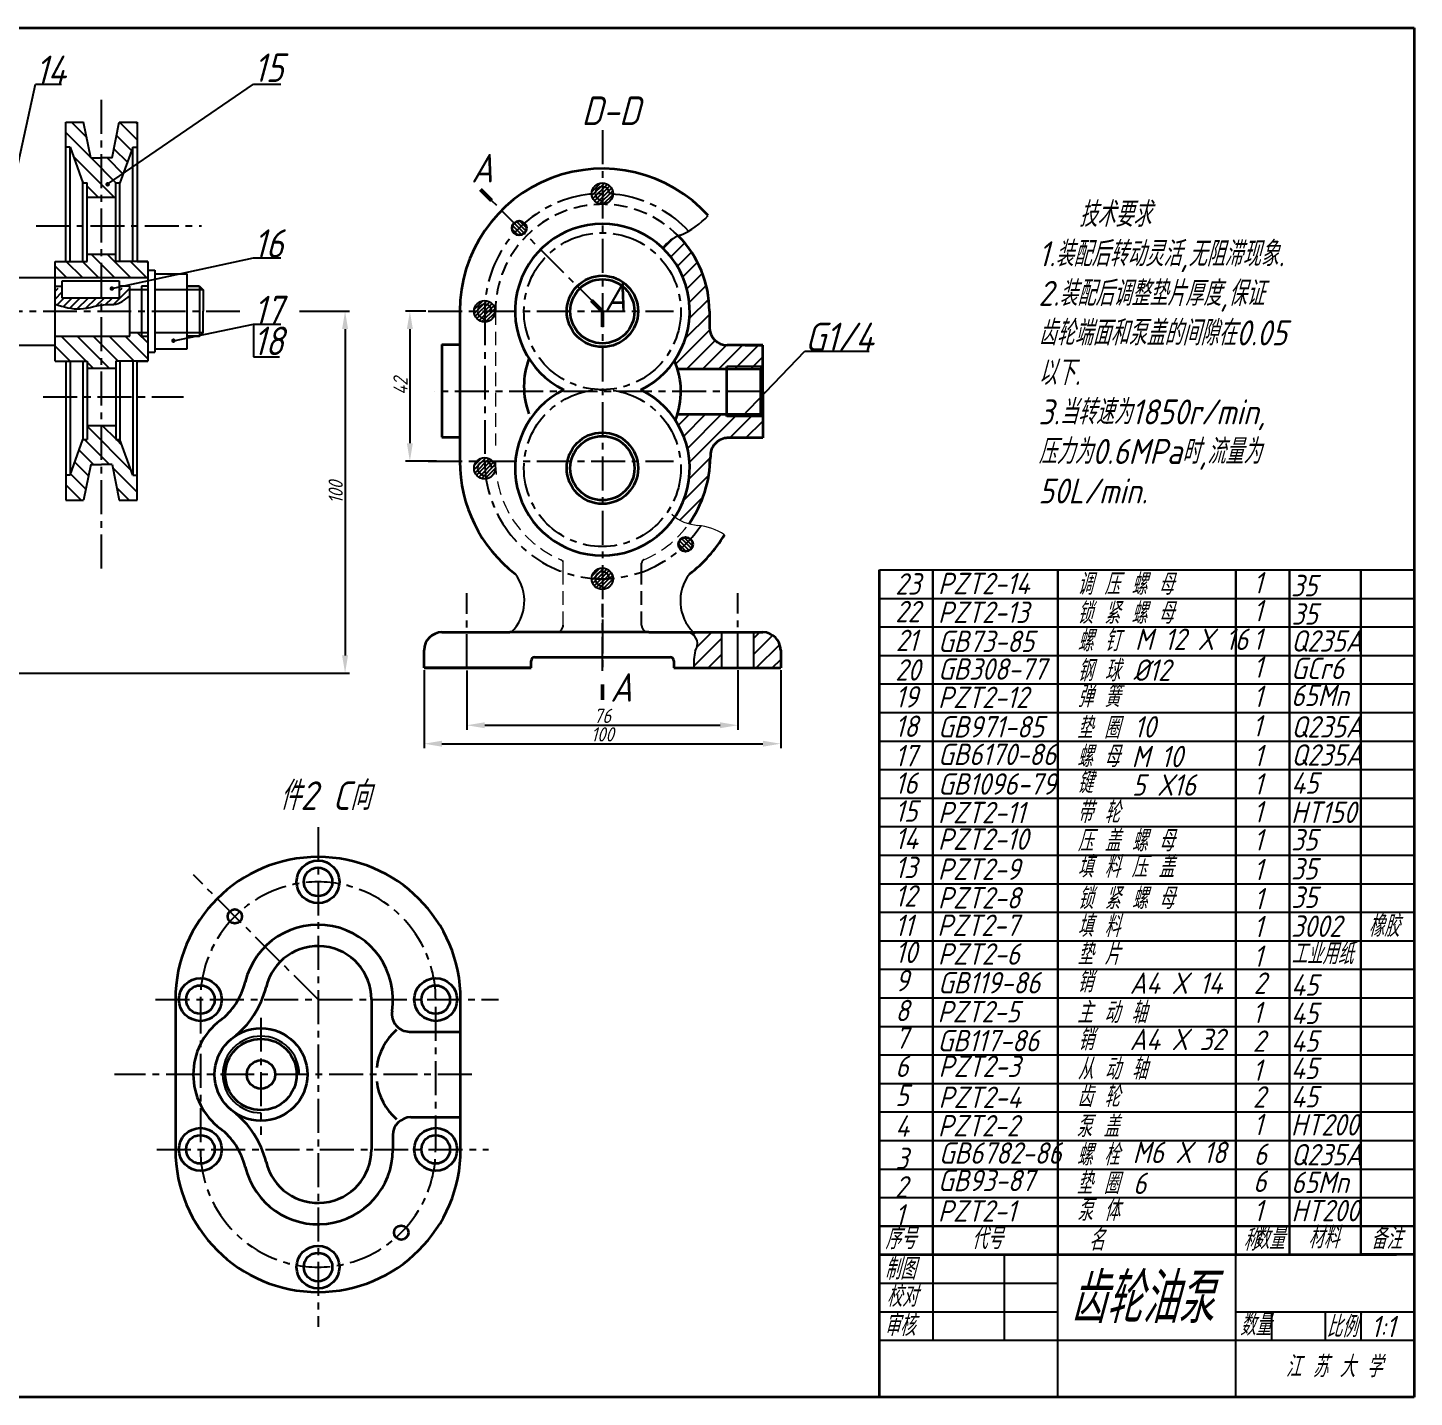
# Model space of a CAD drawing. Header units: millimetres. Extents: x -201 to 1014, y 169 to 592.
# Drawn here: x -1.8 to 387, y 168.8 to 552.8 of the extents above; entities that cross this region are included whole.
import ezdxf

# ---------------------------------------------------------------- set-up
doc = ezdxf.new("R2010")
doc.units = ezdxf.units.MM
doc.header["$LTSCALE"] = 0.3
doc.linetypes.add('CENTER', pattern=[50.8, 31.75, -6.35, 6.35, -6.35])
doc.linetypes.add('DASHED', pattern=[19.05, 12.7, -6.35])
for name, color, linetype in [('center', 7, 'CENTER'), ('xi', 7, 'Continuous'), ('xishi', 7, 'Continuous'), ('xuxian', 7, 'DASHED'), ('zhongxin', 7, 'CENTER')]:
    doc.layers.add(name, color=color, linetype=linetype)
doc.layers.add('cushi', color=7, linetype='Continuous', lineweight=35)
doc.layers.add('cushixian', color=7, linetype='Continuous', lineweight=35)
doc.styles.get("Standard").update_dxf_attribs({"font": 'gbeitc.shx', "height": 4, "bigfont": 'gbcbig.shx'})
doc.dimstyles.new('ISO-25', dxfattribs={"dimtxt": 6, "dimasz": 5, "dimexe": 1.25, "dimexo": 0.625, "dimtad": 1, "dimtxsty": 'Standard', "dimcen": 2.5, "dimadec": 0, "dimazin": 0, "dimtfac": 1, "dimtmove": 0, "dimatfit": 3, "dimfxl": 0, "dimarcsym": 0})
pattern_1 = [(135, (472.9691, 375.1153), (-0.561266, -0.561266), [])]
pattern_2 = [(225, (575.8337, -75.07495), (0.561266, -0.561266), [])]

# ---------------------------------------------------------------- blocks, each defined once
blk = doc.blocks.new('*D10')
at = {"layer": 'Defpoints', "color": 0, "transparency": 16777216}
for p in [(110.49, 473.25), (105.36, 431.25), (113.48, 431.25)]:
    blk.add_point(p, dxfattribs=at)
at = {"layer": 'xi', "color": 0, "lineweight": -2, "transparency": 16777216}
for p, q in [((109.87, 473.25), (104.11, 473.25)), ((105.36, 468.25), (105.36, 436.25)), ((112.85, 431.25), (104.11, 431.25))]:
    blk.add_line(p, q, dxfattribs=at)
at = {"layer": 'xi', "color": 0, "transparency": 16777216}
for points in [[(104.52, 468.25), (106.19, 468.25), (105.36, 473.25)], [(104.52, 436.25), (106.19, 436.25), (105.36, 431.25)]]:
    blk.add_solid(points, dxfattribs=at)
at = {"layer": 'xi', "color": 0, "transparency": 16777216, "insert": (102.73, 452.25), "char_height": 4, "attachment_point": 5, "rotation": 90}
blk.add_mtext('42', dxfattribs=at)
blk = doc.blocks.new('_None')
blk = doc.blocks.new('*D11')
at = {"layer": 'Defpoints', "color": 0, "transparency": 16777216}
for p in [(121.36, 373.2), (197.36, 373.25), (197.36, 357.19)]:
    blk.add_point(p, dxfattribs=at)
at = {"layer": 'xi', "color": 0, "lineweight": -2, "transparency": 16777216}
for p, q in [((121.36, 372.58), (121.36, 355.94)), ((197.36, 372.62), (197.36, 355.94)), ((126.36, 357.19), (192.36, 357.19))]:
    blk.add_line(p, q, dxfattribs=at)
at = {"layer": 'xi', "color": 0, "transparency": 16777216}
for points in [[(126.36, 358.02), (126.36, 356.35), (121.36, 357.19)], [(192.36, 358.02), (192.36, 356.35), (197.36, 357.19)]]:
    blk.add_solid(points, dxfattribs=at)
at = {"layer": 'xi', "color": 0, "transparency": 16777216, "insert": (159.36, 359.81), "char_height": 4, "attachment_point": 5}
blk.add_mtext('76', dxfattribs=at)
blk = doc.blocks.new('*D12')
at = {"layer": 'Defpoints', "color": 0, "transparency": 16777216}
for p in [(109.36, 373.25), (209.36, 373.25), (209.36, 352.01)]:
    blk.add_point(p, dxfattribs=at)
at = {"layer": 'xi', "color": 0, "lineweight": -2, "transparency": 16777216}
for p, q in [((109.36, 372.62), (109.36, 350.76)), ((209.36, 372.62), (209.36, 350.76)), ((114.36, 352.01), (204.36, 352.01))]:
    blk.add_line(p, q, dxfattribs=at)
at = {"layer": 'xi', "color": 0, "transparency": 16777216}
for points in [[(114.36, 352.84), (114.36, 351.17), (109.36, 352.01)], [(204.36, 352.84), (204.36, 351.17), (209.36, 352.01)]]:
    blk.add_solid(points, dxfattribs=at)
at = {"layer": 'xi', "color": 0, "transparency": 16777216, "insert": (159.36, 354.63), "char_height": 4, "attachment_point": 5}
blk.add_mtext('100', dxfattribs=at)
blk = doc.blocks.new('*D9')
at = {"layer": 'Defpoints', "color": 0, "transparency": 16777216}
for p in [(73.81, 473.26), (-22.15, 371.76), (87.19, 371.76)]:
    blk.add_point(p, dxfattribs=at)
at = {"layer": 'xi', "color": 0, "lineweight": -2, "transparency": 16777216}
for p, q in [((74.44, 473.26), (88.44, 473.26)), ((87.19, 468.26), (87.19, 376.76)), ((-21.52, 371.76), (88.44, 371.76))]:
    blk.add_line(p, q, dxfattribs=at)
at = {"layer": 'xi', "color": 0, "transparency": 16777216}
for points in [[(86.35, 468.26), (88.02, 468.26), (87.19, 473.26)], [(86.35, 376.76), (88.02, 376.76), (87.19, 371.76)]]:
    blk.add_solid(points, dxfattribs=at)
at = {"layer": 'xi', "color": 0, "transparency": 16777216, "insert": (84.56, 422.51), "char_height": 4, "attachment_point": 5, "rotation": 90}
blk.add_mtext('100', dxfattribs=at)

msp = doc.modelspace()

# ---------------------------------------------------------------- hatches: boundary and pattern name
at = {"layer": 'xi'}
h = msp.add_hatch(dxfattribs=at)
h.set_pattern_fill('ANSI31', color=256, angle=270, style=0)
h.set_pattern_definition([(315, (575.8337, -75.075), (2.245064, 2.245064), [])])
h.paths.add_polyline_path([(18.853, 489.262), (14.853, 489.262), (14.853, 487.262), (5.853, 487.262), (5.853, 482.762), (18.853, 482.762)])
h.paths.add_polyline_path([(31.853, 487.262), (28.853, 487.262), (22.853, 487.262), (22.853, 489.262), (18.853, 489.262), (18.853, 482.762), (31.853, 482.762)])
h.paths.add_polyline_path([(18.853, 466.262), (5.853, 466.262), (5.853, 459.262), (8.853, 459.262), (14.853, 459.262), (14.853, 457.262), (18.853, 457.262)])
h.paths.add_polyline_path([(31.853, 466.262), (30.056, 466.262), (30.056, 467.262), (26.853, 467.262), (26.853, 466.262), (18.853, 466.262), (18.853, 457.262), (22.853, 457.262), (22.853, 459.262), (31.853, 459.262)])
h.paths.add_polyline_path([(22.853, 441.262), (18.853, 441.262), (18.853, 430.262), (21.844, 430.262), (23.853, 420.262), (28.853, 420.262), (28.853, 427.262), (27.653, 427.262), (24.053, 437.262), (22.853, 437.262)])
h.paths.add_polyline_path([(18.853, 441.262), (14.853, 441.262), (14.853, 437.262), (13.653, 437.262), (10.053, 427.262), (8.853, 427.262), (8.853, 420.262), (13.853, 420.262), (15.862, 430.262), (18.853, 430.262)])
h.paths.add_polyline_path([(18.853, 516.262), (15.862, 516.262), (13.853, 526.262), (8.853, 526.262), (8.853, 519.262), (10.053, 519.262), (13.653, 509.262), (14.853, 509.262), (14.853, 505.262), (18.853, 505.262)])
h.paths.add_polyline_path([(27.653, 519.262), (28.853, 519.262), (28.853, 526.262), (23.853, 526.262), (21.844, 516.262), (18.853, 516.262), (18.853, 505.262), (22.853, 505.262), (22.853, 509.262), (24.053, 509.262)])
h = msp.add_hatch(dxfattribs=at)
h.set_pattern_fill('ANSI31', color=256, scale=0.25, angle=180, style=0)
h.set_pattern_definition(pattern_2)
h.paths.add_polyline_path([(162.353, 506.112, 0.022841), (159.343, 506.249), (159.343, 503.249, 0.4022591)])
h.paths.add_polyline_path([(159.343, 506.249, 0.0150531), (157.357, 506.188, 0.403408), (159.343, 504.249)])
h.paths.add_polyline_path([(157.357, 506.188, 0.0075814), (156.359, 506.112, 0.399657), (159.343, 503.249), (159.343, 504.249, -0.403408)])
h.paths.add_polyline_path([(159.343, 508.249), (159.343, 509.249, 0.412901), (156.356, 506.249, 0.011368), (156.359, 506.112, -0.0075814), (157.357, 506.188, -0.4211377)])
h.paths.add_polyline_path([(159.343, 508.249, 0.4211377), (157.357, 506.188, -0.0150531), (159.343, 506.249)], flags=17)
h.paths.add_polyline_path([(159.343, 506.249, -0.022841), (162.353, 506.112, 0.011368), (162.356, 506.249, 0.4155274), (159.343, 509.249)])
h = msp.add_hatch(dxfattribs=at)
h.set_pattern_fill('ANSI31', color=256, scale=0.25, angle=90, style=0)
h.set_pattern_definition(pattern_1)
h.paths.add_polyline_path([(138.022, 496.583, 0.1910474), (137.478, 497.954, 0.030317), (134.651, 495.127, 0.6572739)])
h.paths.add_polyline_path([(137.478, 497.954, 0.6791943), (134.022, 496.583, 0.2068011), (134.651, 495.127, -0.030317)])
h = msp.add_hatch(dxfattribs=at)
h.set_pattern_fill('ANSI31', color=256, style=0)
h.set_pattern_definition([(45, (575.8337, -75.075), (-2.245064, 2.245064), [])])
h.paths.add_polyline_path([(189.648, 432.318, -0.4395788), (194.63, 437.746), (204.356, 437.746), (204.356, 443.746), (194.228, 443.746), (194.228, 444.396), (180.42, 444.396, -0.0202919), (179.836, 442.71, -0.3017599), (179.697, 415.606, 0.0898946), (183.64, 413.67, 0.0117427), (184.438, 414.831, 0.1390658)])
h.paths.add_polyline_path([(203.706, 444.396), (194.228, 444.396), (194.228, 443.746), (204.356, 443.746)])
h.paths.add_polyline_path([(204.356, 457.746), (194.228, 457.746), (194.228, 457.096), (203.706, 457.096)], flags=17)
h.paths.add_polyline_path([(204.356, 463.746), (194.356, 463.746, -0.4142136), (189.356, 468.746), (189.356, 473.249, 0.1971905), (180.71, 494.321, 0.0006884), (180.652, 494.38, 0.1594005), (176.346, 490.901, -0.3663157), (179.577, 459.414, -0.0280523), (180.42, 457.096), (194.228, 457.096), (194.228, 457.746), (204.356, 457.746)])
h.paths.add_polyline_path([(192.856, 383.249), (183.714, 383.249), (183.914, 383.066, -0.4958482), (185.387, 378.062, 0.0820843), (185.087, 373.249), (192.856, 373.249)])
h.paths.add_polyline_path([(209.356, 373.249), (209.356, 378.249, 0.4142136), (204.356, 383.249), (201.856, 383.249), (201.856, 373.249)])
h = msp.add_hatch(dxfattribs=at)
h.set_pattern_fill('ANSI31', color=256, scale=0.5, style=0)
h.set_pattern_definition([(45, (-351.128, 115.2144), (-1.122532, 1.122532), [])])
edge = h.paths.add_edge_path()
edge.add_line((18.853, 475.032), (18.853, 476.94))
edge.add_line((18.853, 476.94), (7.853, 476.94))
edge.add_line((7.853, 476.94), (7.853, 479.762))
edge.add_line((7.853, 479.762), (5.853, 479.762))
edge.add_line((5.853, 479.762), (5.853, 475.262))
edge.add_spline(control_points=[(5.853, 475.262), (8.218, 474.521), (12.561, 473.162), (16.852, 474.736), (18.853, 475.032)], knot_values=[0.0078945, 0.0078945, 0.0078945, 0.0078945, 7.2157811, 13.2433288, 13.2433288, 13.2433288, 13.2433288], degree=3, periodic=0)
edge = h.paths.add_edge_path()
edge.add_line((26.853, 477.6), (26.853, 479.762))
edge.add_line((26.853, 479.762), (23.853, 479.762))
edge.add_line((23.853, 479.762), (23.853, 476.94))
edge.add_line((23.853, 476.94), (18.853, 476.94))
edge.add_line((18.853, 476.94), (18.853, 475.032))
edge.add_spline(control_points=[(18.853, 475.032), (19.378, 475.11), (20.532, 475.217), (23.434, 474.921), (25.377, 476.444), (26.796, 477.555)], knot_values=[13.2433288, 13.2433288, 13.2433288, 13.2433288, 14.8236843, 16.6998273, 21.7815596, 21.7815596, 21.7815596, 21.7815596], degree=3, periodic=0)
h = msp.add_hatch(dxfattribs=at)
h.set_pattern_fill('ANSI31', color=256, scale=0.25, angle=180, style=0)
h.set_pattern_definition(pattern_2)
h.paths.add_polyline_path([(126.417, 475.248, -0.0075814), (126.493, 476.246, 0.4275951), (123.356, 473.249), (124.356, 473.249, -0.4231186)])
h.paths.add_polyline_path([(126.417, 475.248, 0.015155), (126.356, 473.249), (128.356, 473.249, 0.4053643)])
h.paths.add_polyline_path([(126.417, 475.248, 0.4231186), (124.356, 473.249), (126.356, 473.249, -0.015155)], flags=17)
h.paths.add_polyline_path([(126.493, 476.246, 0.0075814), (126.417, 475.248, -0.4053643), (128.356, 473.249), (129.356, 473.249, 0.4009575)])
h.paths.add_polyline_path([(129.356, 473.249), (126.356, 473.249), (126.356, 470.249, 0.4142136)])
h.paths.add_polyline_path([(126.356, 473.249), (124.356, 473.249, 0.4142136), (126.356, 471.249)], flags=17)
h.paths.add_polyline_path([(124.356, 473.249), (123.356, 473.249, 0.4142136), (126.356, 470.249), (126.356, 471.249, -0.4142136)])
h = msp.add_hatch(dxfattribs=at)
h.set_pattern_fill('ANSI31', color=256, scale=0.25, angle=180, style=0)
h.set_pattern_definition(pattern_2)
h.paths.add_polyline_path([(126.356, 432.249), (126.356, 431.249), (128.592, 431.249, 0.2134218)])
h.paths.add_polyline_path([(126.356, 432.249, 0.2134218), (124.12, 431.249), (126.356, 431.249)])
h.paths.add_polyline_path([(126.356, 431.249), (124.12, 431.249, 0.1844831), (123.356, 429.249, 0.4516532), (126.734, 426.273, -0.0378607)])
h.paths.add_polyline_path([(129.356, 429.249, 0.1844831), (128.592, 431.249), (126.356, 431.249, 0.0378607), (126.734, 426.273, 0.3777395)])
h.paths.add_polyline_path([(159.343, 400.249), (159.343, 401.249, 0.399657), (156.359, 398.385, 0.0075814), (157.357, 398.309, -0.403408)])
h.paths.add_polyline_path([(159.343, 400.249, 0.403408), (157.357, 398.309, 0.0150531), (159.343, 398.249)])
h.paths.add_polyline_path([(159.343, 400.249), (159.343, 398.249, 0.0152569), (161.355, 398.309, 0.4073232)])
h.paths.add_polyline_path([(159.343, 401.249), (159.343, 400.249, -0.4073232), (161.355, 398.309, 0.0075814), (162.353, 398.385, 0.4022591)])
h.paths.add_polyline_path([(162.356, 398.249, 0.011368), (162.353, 398.385, -0.022841), (159.343, 398.249), (159.343, 395.249, 0.4155274)])
h.paths.add_polyline_path([(159.343, 398.249, -0.0150531), (157.357, 398.309, 0.4211377), (159.343, 396.249)])
h.paths.add_polyline_path([(157.357, 398.309, -0.0075814), (156.359, 398.385, 0.011368), (156.356, 398.249, 0.412901), (159.343, 395.249), (159.343, 396.249, -0.4211377)])
h = msp.add_hatch(dxfattribs=at)
h.set_pattern_fill('ANSI31', color=256, scale=0.25, angle=90, style=0)
h.set_pattern_definition(pattern_1)
h.paths.add_polyline_path([(184.691, 407.914, 0.2068011), (184.062, 409.371, -0.030317), (181.234, 406.543, 0.6791943)])
h.paths.add_polyline_path([(184.062, 409.371, 0.6572739), (180.691, 407.914, 0.1910474), (181.234, 406.543, 0.030317)])

# ---------------------------------------------------------------- linework, layer by layer
for p, q in [((8.853, 487.262), (8.853, 526.262)), ((8.853, 526.262), (13.853, 526.262)), ((15.862, 516.262), (13.853, 526.262)), ((21.844, 516.262), (23.853, 526.262)), ((23.853, 526.262), (28.853, 526.262)), ((28.853, 526.262), (28.853, 487.262)), ((10.053, 519.262), (8.853, 519.262)), ((10.053, 519.262), (13.653, 509.262)), ((10.053, 509.262), (10.053, 519.262)), ((27.653, 519.262), (24.053, 509.262)), ((27.653, 519.262), (28.853, 519.262)), ((27.653, 509.262), (27.653, 519.262)), ((15.862, 516.262), (18.853, 516.262)), ((21.844, 516.262), (18.853, 516.262)), ((10.053, 487.262), (10.053, 509.262)), ((13.653, 509.262), (14.853, 509.262)), ((13.653, 487.262), (13.653, 509.262)), ((14.853, 487.262), (14.853, 509.262)), ((22.853, 487.262), (22.853, 509.262)), ((22.853, 509.262), (24.053, 509.262)), ((24.053, 487.262), (24.053, 509.262)), ((27.653, 487.262), (27.653, 509.262)), ((14.853, 505.262), (22.853, 505.262)), ((5.853, 487.262), (14.853, 487.262)), ((5.853, 459.262), (5.853, 487.262)), ((5.853, 487.262), (8.853, 487.262)), ((14.853, 489.262), (22.853, 489.262)), ((31.853, 487.262), (22.853, 487.262)), ((28.853, 487.262), (31.853, 487.262)), ((31.853, 487.262), (31.853, 459.262)), ((-71.501, 482.762), (31.853, 482.762)), ((-4.147, 482.762), (5.853, 482.762)), ((31.853, 484.762), (33.853, 484.762)), ((33.853, 484.762), (33.853, 461.762)), ((33.853, 483.762), (42.853, 483.762)), ((42.853, 462.762), (42.853, 483.762)), ((5.853, 480.262), (7.853, 480.262)), ((7.853, 481.811), (23.853, 481.811)), ((7.853, 476.94), (7.853, 481.811)), ((23.853, 481.811), (23.853, 479.762)), ((26.853, 480.262), (23.853, 480.262)), ((23.853, 479.762), (23.853, 476.94)), ((26.853, 466.262), (26.853, 480.262)), ((30.056, 479.262), (26.853, 479.262)), ((30.056, 480.262), (30.056, 466.262)), ((31.853, 480.262), (30.056, 480.262)), ((42.853, 479.262), (33.853, 479.262)), ((42.853, 480.262), (46.353, 480.262)), ((46.353, 480.262), (46.353, 466.262)), ((46.353, 480.262), (47.353, 479.262)), ((47.353, 479.262), (47.353, 473.262)), ((23.853, 476.94), (7.853, 476.94)), ((47.353, 467.262), (47.353, 473.262)), ((30.056, 467.262), (26.853, 467.262)), ((42.853, 467.262), (33.853, 467.262)), ((46.353, 466.262), (47.353, 467.262)), ((-71.501, 463.762), (5.853, 463.762)), ((-4.147, 463.762), (5.853, 463.762)), ((5.853, 466.262), (26.853, 466.262)), ((30.056, 466.262), (31.853, 466.262)), ((33.853, 462.762), (42.853, 462.762)), ((42.853, 466.262), (46.353, 466.262)), ((5.853, 459.262), (14.853, 459.262)), ((5.853, 459.262), (8.853, 459.262)), ((8.853, 459.262), (8.853, 437.262)), ((8.853, 459.262), (8.853, 420.262)), ((10.053, 459.262), (10.053, 437.262)), ((13.653, 459.262), (13.653, 437.262)), ((14.853, 459.262), (14.853, 437.262)), ((31.853, 459.262), (22.853, 459.262)), ((22.853, 459.262), (22.853, 437.262)), ((24.053, 459.262), (24.053, 437.262)), ((27.653, 459.262), (27.653, 437.262)), ((28.853, 459.262), (31.853, 459.262)), ((28.853, 420.262), (28.853, 459.262)), ((31.853, 461.762), (33.853, 461.762)), ((14.853, 457.262), (22.853, 457.262)), ((14.853, 441.262), (22.853, 441.262)), ((10.053, 427.262), (13.653, 437.262)), ((10.053, 437.262), (10.053, 427.262)), ((13.653, 437.262), (14.853, 437.262)), ((22.853, 437.262), (24.053, 437.262)), ((27.653, 427.262), (24.053, 437.262)), ((27.653, 437.262), (27.653, 427.262)), ((15.862, 430.262), (13.853, 420.262)), ((15.862, 430.262), (18.853, 430.262)), ((21.844, 430.262), (18.853, 430.262)), ((21.844, 430.262), (23.853, 420.262)), ((10.053, 427.262), (8.853, 427.262)), ((27.653, 427.262), (28.853, 427.262)), ((8.853, 420.262), (13.853, 420.262)), ((23.853, 420.262), (28.853, 420.262)), ((192.856, 373.249), (192.856, 383.249)), ((201.856, 373.249), (201.856, 383.249)), ((197.356, 373.249), (192.856, 373.249))]:
    msp.add_line(p, q)
for centre in [(159.356, 506.249), (126.356, 473.249), (126.356, 429.249), (159.356, 398.249)]:
    msp.add_circle(centre, 3)
at = {"lineweight": 0}
for centre, radius, start, end in [((187.008, 425.514), 12.313, 228.1736, 266.04317), ((184.402, 396.562), 16.76, 56.71972, 83.98364)]:
    msp.add_arc(centre, radius, start, end, dxfattribs=at)
for centre, radius, start, end in [((125.184, 392.042), 12.3, 314.3679, 37.9957), ((193.571, 392.005), 12.355, 141.97906, 225.1291)]:
    msp.add_arc(centre, radius, start, end)
at = {"layer": 'center'}
for p, q in [((18.853, 401.102), (18.853, 533.625)), ((0.516, 497.262), (46.955, 497.262)), ((-58.492, 473.262), (59.16, 473.262)), ((75.18, 473.262), (75.888, 473.262)), ((2.515, 449.262), (41.913, 449.262)), ((203.706, 450.746), (112.238, 450.746)), ((8.853, 420.262), (13.853, 420.262)), ((159.343, 372.429), (159.356, 391.249))]:
    msp.add_line(p, q, dxfattribs=at)
for centre in [(159.343, 473.262), (159.343, 429.262)]:
    msp.add_circle(centre, 22, dxfattribs=at)
at = {"layer": 'cushi'}
for p, q in [((-200.757, 552.761), (387.048, 552.761)), ((387.048, 552.761), (387.048, 168.761)), ((237.048, 378.932), (237.048, 400.761)), ((237.048, 370.932), (237.048, 378.932)), ((237.048, 362.932), (237.048, 370.932)), ((237.048, 354.932), (237.048, 362.932)), ((237.048, 352.761), (237.048, 360.761)), ((237.048, 344.761), (237.048, 352.761)), ((237.048, 336.761), (237.048, 344.761)), ((237.048, 328.761), (237.048, 336.761)), ((237.048, 320.761), (237.048, 328.761)), ((237.048, 312.761), (237.048, 320.761)), ((237.048, 304.761), (237.048, 312.761)), ((237.048, 296.761), (237.048, 304.761)), ((237.048, 288.761), (237.048, 296.761)), ((237.048, 280.761), (237.048, 288.761)), ((237.048, 272.761), (237.048, 280.761)), ((237.048, 264.761), (237.048, 272.761)), ((237.048, 256.761), (237.048, 264.761)), ((237.048, 248.761), (237.048, 256.761)), ((237.048, 240.761), (237.048, 248.761)), ((237.048, 232.761), (237.048, 240.761)), ((237.048, 224.761), (237.048, 232.761)), ((237.048, 216.761), (237.048, 224.761)), ((237.048, 208.761), (237.048, 216.761)), ((237.048, 208.761), (337.048, 208.761)), ((237.048, 168.761), (237.048, 208.761)), ((337.048, 208.761), (357.048, 208.761)), ((357.048, 208.761), (382.048, 208.761)), ((387.048, 208.761), (372.048, 208.761)), ((307.243, 168.761), (-200.757, 168.761)), ((287.048, 168.761), (237.048, 168.761)), ((337.048, 168.761), (287.048, 168.761)), ((387.048, 168.761), (337.048, 168.761))]:
    msp.add_line(p, q, dxfattribs=at)
at = {"layer": 'cushi', "lineweight": 30}
for p, q in [((252.048, 208.761), (252.048, 400.761)), ((287.048, 208.761), (287.048, 400.761)), ((337.048, 208.761), (337.048, 400.761)), ((352.048, 208.761), (352.048, 400.761)), ((372.048, 208.761), (372.048, 400.761)), ((237.048, 216.761), (387.048, 216.761))]:
    msp.add_line(p, q, dxfattribs=at)
at = {"layer": 'cushixian'}
for p, q in [((119.356, 473.249), (119.356, 431.249)), ((189.356, 473.249), (189.356, 468.746)), ((114.356, 463.917), (119.356, 463.917)), ((114.356, 463.917), (114.356, 437.917)), ((204.356, 463.746), (194.356, 463.746)), ((199.356, 463.746), (204.356, 463.746)), ((199.356, 463.746), (199.356, 463.746)), ((204.356, 450.746), (204.356, 463.746)), ((180.42, 457.096), (203.706, 457.096)), ((194.228, 443.746), (194.228, 457.746)), ((203.706, 457.096), (204.356, 457.746)), ((203.706, 457.096), (203.706, 444.396)), ((204.356, 450.746), (204.356, 437.746)), ((180.42, 444.396), (203.706, 444.396)), ((203.706, 444.396), (204.356, 443.746)), ((114.356, 437.917), (119.356, 437.917)), ((204.356, 437.746), (194.228, 437.746)), ((114.356, 383.249), (133.356, 383.249)), ((172.356, 383.249), (133.356, 383.249)), ((172.356, 383.249), (204.356, 383.249)), ((109.356, 373.249), (109.356, 378.249)), ((209.356, 378.249), (209.356, 373.249)), ((139.356, 373.249), (139.356, 375.249)), ((140.356, 376.249), (178.356, 376.249)), ((179.356, 375.249), (179.356, 373.249)), ((109.356, 373.249), (139.356, 373.249)), ((139.356, 373.249), (109.356, 373.249)), ((179.356, 373.249), (197.356, 373.249)), ((179.356, 373.249), (209.356, 373.249)), ((39.601, 280.261), (39.601, 238.261)), ((94.601, 280.261), (94.601, 238.261)), ((119.601, 238.261), (119.601, 280.261)), ((105.291, 271.261), (119.601, 271.261)), ((105.601, 247.261), (119.601, 247.261)), ((100.601, 242.261), (100.601, 238.261))]:
    msp.add_line(p, q, dxfattribs=at)
at = {"layer": 'cushixian', "linetype": 'DASHED', "lineweight": 0}
for p, q in [((129.356, 473.249), (129.356, 435.614)), ((148.356, 400.136), (148.356, 403.338)), ((148.356, 385.249), (148.356, 402.665))]:
    msp.add_line(p, q, dxfattribs=at)
at = {"layer": 'cushixian'}
for centre, radius in [((136.022, 496.583), 2), ((159.356, 473.249), 10), ((159.356, 473.249), 9), ((159.356, 429.262), 10), ((159.356, 429.262), 9), ((182.691, 407.914), 2), ((79.601, 313.261), 6), ((79.601, 313.261), 4), ((56.266, 303.595), 2), ((46.601, 280.261), 6), ((46.601, 280.261), 4), ((112.601, 280.261), 6), ((112.601, 280.261), 4), ((63.601, 259.261), 13), ((63.601, 259.261), 10), ((63.601, 259.261), 4), ((46.601, 238.261), 6), ((46.601, 238.261), 4), ((112.601, 238.261), 6), ((112.601, 238.261), 4), ((102.935, 214.926), 2), ((79.601, 205.261), 6), ((79.601, 205.261), 4)]:
    msp.add_circle(centre, radius, dxfattribs=at)
for centre, radius, start, end in [((159.356, 473.249), 40, 42.11877, 180), ((159.356, 473.249), 24.5, 296.14468, 243.85532), ((159.356, 473.249), 30, 0, 44.62028), ((194.356, 468.746), 5, 180, 270), ((159.356, 452.249), 22, 159.4233, 200.5767), ((159.356, 450.746), 22, 338.57374, 23.20375), ((159.356, 429.262), 24.5, 116.14468, 63.85532), ((194.63, 432.746), 5, 90, 184.9171), ((156.215, 432.76), 33.437, 325.17267, 359.24312), ((159.356, 431.249), 40, 180, 232.26796), ((159.356, 431.249), 40, 307.7364, 328.87664), ((114.356, 378.249), 5, 90, 180), ((204.356, 378.249), 5, 0, 90), ((140.356, 375.249), 1, 90, 180), ((178.356, 375.249), 1, 0, 90), ((79.601, 280.261), 40, 0, 180), ((79.601, 280.261), 21, 351.15012, 166.51645), ((79.601, 280.261), 15, 0, 166.51645), ((40.703, 289.587), 19, 307.05384, 346.51645), ((40.703, 289.587), 25, 307.05384, 346.51645), ((105.291, 276.261), 5, 171.15012, 270), ((63.601, 259.261), 19, 127.05384, 232.94616), ((112.601, 259.261), 16.674, 131.43653, 173.11077), ((112.601, 259.261), 16.674, 186.88923, 228.56347), ((40.703, 228.934), 25, 13.48355, 52.94616), ((105.601, 242.261), 5, 90, 180), ((40.703, 228.934), 19, 13.48355, 52.94616), ((79.601, 238.261), 40, 180, 0), ((79.601, 238.261), 21, 193.48355, 0), ((79.601, 238.261), 15, 193.48355, 0)]:
    msp.add_arc(centre, radius, start, end, dxfattribs=at)
at = {"layer": 'cushixian', "linetype": 'DASHED', "lineweight": 0}
for centre, radius, start, end in [((159.356, 431.249), 30, 180, 247.22603), ((159.329, 431.249), 30, 292.77397, 360), ((147.356, 402.665), 1, 0, 67.22603)]:
    msp.add_arc(centre, radius, start, end, dxfattribs=at)
at = {"layer": 'xi', "lineweight": 50}
for p, q in [((128.255, 504.336), (125.204, 507.388)), ((159.329, 473.262), (156.278, 476.314)), ((159.343, 473.249), (159.343, 468.933)), ((159.343, 368.655), (159.343, 364.339))]:
    msp.add_line(p, q, dxfattribs=at)
at = {"layer": 'xi'}
for p, q in [((31.853, 479.262), (30.056, 479.262)), ((46.353, 480.262), (42.853, 480.262)), ((47.353, 479.262), (42.853, 479.262)), ((31.853, 467.262), (30.056, 467.262)), ((47.353, 467.262), (42.853, 467.262)), ((61.512, 469.612), (61.512, 460.529)), ((46.353, 466.262), (42.853, 466.262)), ((61.512, 460.529), (68.79, 460.529)), ((204.356, 457.746), (194.228, 457.746)), ((204.356, 443.746), (194.228, 443.746)), ((237.048, 400.761), (387.048, 400.761)), ((183.914, 383.066), (183.714, 383.249))]:
    msp.add_line(p, q, dxfattribs=at)
for centre, radius, start, end in [((159.356, 506.249), 2, 0, 270), ((171.17, 517.118), 24.684, 294.05203, 316.3354), ((183.816, 486.059), 8.902, 106.88445, 147.05056), ((126.356, 473.249), 2, 0, 270), ((126.356, 429.249), 2, 0, 270), ((159.356, 398.249), 2, 0, 270), ((182.747, 380.004), 3.277, 323.65432, 69.15205), ((199.797, 374.75), 14.786, 167.05819, 185.82844), ((63.601, 259.261), 10.75, 0, 270)]:
    msp.add_arc(centre, radius, start, end, dxfattribs=at)
msp.add_spline([(5.845, 475.265), (12.933, 473.911), (20.437, 475.16), (22.314, 475.16), (26.796, 477.555)], degree=3, dxfattribs=at)
at = {"layer": 'xishi'}
for p, q in [((237.048, 392.761), (387.048, 392.761)), ((387.048, 392.761), (387.048, 392.761)), ((237.048, 384.761), (387.048, 384.761)), ((237.048, 376.761), (387.048, 376.761)), ((237.048, 368.761), (387.048, 368.761)), ((237.048, 360.761), (387.048, 360.761)), ((237.048, 352.761), (387.048, 352.761)), ((237.048, 344.761), (387.048, 344.761)), ((237.048, 344.761), (237.048, 344.761)), ((237.048, 336.761), (387.048, 336.761)), ((237.048, 328.761), (387.048, 328.761)), ((237.048, 320.761), (387.048, 320.761)), ((237.048, 312.761), (387.048, 312.761)), ((237.048, 304.761), (387.048, 304.761)), ((237.048, 296.761), (387.048, 296.761)), ((237.048, 288.761), (387.048, 288.761)), ((237.048, 280.761), (387.048, 280.761)), ((237.048, 272.761), (387.048, 272.761)), ((237.048, 264.761), (387.048, 264.761)), ((237.048, 256.761), (387.048, 256.761)), ((237.048, 248.761), (387.048, 248.761)), ((237.048, 240.761), (387.048, 240.761)), ((237.048, 232.761), (387.048, 232.761)), ((237.048, 224.761), (387.048, 224.761)), ((237.048, 208.761), (252.048, 208.761)), ((237.048, 208.761), (237.048, 200.761)), ((252.048, 208.761), (252.048, 184.761)), ((272.048, 208.761), (272.048, 184.761)), ((287.048, 208.761), (272.048, 208.761)), ((287.048, 168.761), (287.048, 208.761)), ((337.048, 168.761), (337.048, 208.761)), ((237.048, 200.761), (287.048, 200.761)), ((237.048, 200.761), (237.048, 192.761)), ((237.048, 192.761), (287.048, 192.761)), ((337.048, 192.761), (347.048, 192.761)), ((337.048, 192.761), (362.048, 192.761)), ((337.048, 192.761), (387.048, 192.761)), ((337.048, 184.761), (337.048, 192.761)), ((347.048, 192.761), (347.048, 184.761)), ((362.048, 192.761), (372.048, 192.761)), ((362.048, 192.761), (362.048, 184.761)), ((372.048, 192.761), (372.048, 184.761)), ((237.048, 184.761), (387.048, 184.761)), ((237.048, 168.761), (237.048, 184.761))]:
    msp.add_line(p, q, dxfattribs=at)
at = {"layer": 'xuxian'}
for p, q in [((170.356, 400.136), (170.356, 402.665)), ((170.356, 385.249), (170.356, 400.136)), ((159.356, 391.249), (159.356, 383.249))]:
    msp.add_line(p, q, dxfattribs=at)
for centre, radius, start, end in [((159.356, 473.249), 30, 0, 180), ((171.356, 402.665), 1, 112.77397, 180), ((146.356, 385.249), 2, 270, 0), ((172.356, 385.249), 2, 180, 270)]:
    msp.add_arc(centre, radius, start, end, dxfattribs=at)
at = {"layer": 'zhongxin'}
for p, q in [((159.343, 524.013), (159.343, 371.929)), ((159.356, 473.249), (128.255, 504.336)), ((110.494, 473.249), (179.299, 473.249)), ((126.356, 473.249), (126.356, 431.249)), ((110.494, 431.249), (179.299, 431.249)), ((121.36, 373.202), (121.334, 394.197)), ((197.356, 373.249), (197.356, 394.243)), ((79.601, 328.652), (79.601, 188.516)), ((79.601, 280.261), (44.709, 315.208)), ((34.042, 280.261), (130.215, 280.261)), ((46.601, 280.261), (46.601, 238.261)), ((112.601, 238.261), (112.601, 280.261)), ((63.601, 275.193), (63.601, 242.319)), ((122.694, 259.261), (22.559, 259.261)), ((34.413, 238.261), (127.433, 238.261))]:
    msp.add_line(p, q, dxfattribs=at)
for centre, start, end in [((159.356, 473.249), 42.96028, 180), ((159.356, 431.249), 180, 326.69652), ((79.601, 280.261), 0, 180), ((79.601, 238.261), 180, 0)]:
    msp.add_arc(centre, 33, start, end, dxfattribs=at)

# ---------------------------------------------------------------- texts
at = {"layer": 'xi'}
for s, height, p in [('14', 8, (0.341, 536.956)), ('15', 8, (61.524, 537.557)), ('D-D', 8, (153.506, 525.49)), ('A', 8, (122.549, 509.373)), ('   技术要求', 7, (281.622, 496.949)), ('16', 8, (61.524, 488.241)), ('1.装配后转动灵活,无阻滞现象.', 7, (281.622, 485.866)), ('2.装配后调整垫片厚度,保证', 7, (281.622, 474.783)), ('A', 8, (159.888, 473.303)), ('17', 8, (61.512, 469.612)), ('齿轮端面和泵盖的间隙在0.05', 7, (281.622, 463.699)), ('18', 8, (61.394, 460.955)), ('G1/4', 8, (216.161, 462.078)), ('以下.', 7, (281.622, 452.616)), ('3.当转速为1850r/min,', 7, (281.622, 441.533)), ('压力为0.6MPa时,流量为', 7, (281.622, 430.449)), ('50L/min.', 7, (281.622, 419.366)), ('A', 8, (161.562, 363.774)), (' 件2 C向', 8, (64.545, 333.454)), ('齿轮油泵', 14, (290.357, 189.536))]:
    msp.add_text(s, height=height, dxfattribs=at).set_placement(p)
at = {"layer": 'xishi'}
for s, p in [('23', (241.485, 393.814)), ('PZT2-14', (253.498, 393.931)), ('调 压 螺 母', (292.5, 393.741)), ('1', (341.938, 394.133)), ('35', (352.514, 393.35)), ('22', (241.485, 386.074)), ('PZT2-13', (253.498, 385.864)), ('锁 紧 螺 母', (292.5, 385.652)), ('1', (341.938, 386.304)), ('35', (352.644, 385.391)), ('21', (241.661, 377.981)), ('GB73-85', (253.499, 377.718)), ('螺 钉', (292.563, 377.898)), ('M 12 X 16', (308.725, 378.282)), ('1', (341.807, 378.346)), ('Q235A', (352.514, 377.824)), ('20', (241.485, 369.712)), ('GB308-77', (253.499, 369.945)), ('钢 球', (292.542, 369.482)), ('%%C12', (308.2, 369.635)), ('1', (341.938, 370.517)), ('GCr6', (352.514, 370.126)), ('19', (241.485, 362.147)), ('PZT2-12', (253.499, 361.996)), ('弹 簧', (292.566, 362.256)), ('1', (341.938, 362.298)), ('65Mn', (352.514, 362.558)), ('18', (241.396, 353.91)), ('GB971-85', (253.49, 353.745)), ('垫 圈', (292.434, 353.459)), ('10', (308.445, 353.734)), ('1', (341.688, 354.031)), ('Q235A', (352.57, 353.745)), ('17', (241.396, 345.653)), ('GB6170-86', (253.49, 346.019)), ('螺 母', (292.434, 345.447)), ('M 10', (307.792, 345.416)), ('1', (341.996, 345.682)), ('Q235A', (352.563, 345.849)), ('16', (241.396, 337.956)), ('GB1096-79', (253.49, 337.721)), ('键', (292.52, 338.14)), ('5 X16', (307.907, 337.425)), ('1', (341.997, 337.729)), ('45', (352.563, 337.973)), ('15', (241.396, 330.119)), ('PZT2-11', (253.49, 329.708)), ('带 轮', (292.52, 329.76)), ('1', (341.977, 329.923)), ('HT150', (352.525, 329.792)), ('14', (241.396, 322.422)), ('PZT2-10', (253.47, 322.252)), ('压 盖 螺 母', (292.605, 321.803)), ('1', (342.025, 322.07)), ('35', (352.525, 322.067)), ('13', (241.396, 314.305)), ('PZT2-9', (253.446, 313.826)), ('填 料 压 盖', (292.544, 314.475)), ('1', (342.02, 313.739)), ('35', (352.518, 313.926)), ('12', (241.396, 306.328)), ('PZT2-8', (253.463, 305.798)), ('锁 紧 螺 母', (292.644, 305.645)), ('1', (342.131, 305.56)), ('35', (352.57, 305.96)), ('11', (241.396, 298.071)), ('PZT2-7', (253.288, 298.098)), ('填 料', (292.532, 297.832)), ('1', (341.998, 297.739)), ('3002', (352.524, 297.844)), ('橡胶', (374.164, 297.881)), ('10', (241.503, 290.526)), ('PZT2-6', (253.46, 290.04)), ('垫 片', (292.555, 290.028)), ('工业用纸 ', (352.565, 290.159)), ('1', (341.927, 289.437)), ('9', (241.503, 282.591)), ('GB119-86', (253.492, 281.979)), ('销', (292.507, 282.264)), ('A4 X 14', (307.254, 281.874)), ('2', (341.991, 281.877)), ('45', (352.517, 281.332)), ('8', (241.503, 274.203)), ('主 动 轴', (292.444, 273.644)), ('PZT2-5', (253.364, 273.88)), ('1', (341.697, 273.655)), ('45', (352.505, 273.411)), ('7', (241.503, 266.496)), ('销', (292.723, 266.029)), ('GB117-86', (253.333, 265.747)), ('A4 X 32', (307.254, 266.087)), ('2', (341.769, 265.618)), ('45', (352.505, 265.62)), ('6', (241.503, 258.561)), ('PZT2-3', (253.645, 258.567)), ('从 动 轴', (292.598, 257.829)), ('1', (341.697, 257.472)), ('45', (352.473, 257.977)), ('齿 轮', (292.467, 250.134)), ('5', (241.503, 250.4)), ('PZT2-4', (253.645, 249.869)), ('2', (341.774, 249.958)), ('45', (352.495, 250.021)), ('4', (241.503, 241.785)), ('PZT2-2', (253.462, 241.884)), ('泵 盖', (292.244, 241.701)), ('1', (341.966, 242.272)), ('HT200', (352.465, 242.15)), ('3', (241.503, 232.717)), ('GB6782-86', (253.719, 234.235)), ('螺 栓', (292.365, 233.743)), ('M6 X 18', (308.073, 234.406)), ('6', (342.003, 233.908)), ('Q235A', (352.478, 233.772)), ('2', (241.391, 224.761)), ('GB93-87', (253.463, 226.544)), ('垫 圈', (292.335, 225.727)), ('6', (308.168, 225.75)), ('6', (341.854, 226.315)), ('65Mn', (352.536, 226.017)), ('1', (241.391, 216.877)), ('PZT2-1', (253.463, 217.993)), ('泵 体', (292.455, 218.213)), ('1', (341.999, 218.094)), ('HT200', (352.618, 218.094)), ('序号', (238.64, 210.288)), ('代号', (262.91, 210.288)), (' 名            称', (292.447, 209.83)), (' 数量 ', (338.697, 210.288)), ('材料 ', (357.243, 210.517)), ('备注', (374.873, 210.288)), ('制图', (238.494, 201.762)), ('校对', (239.02, 194.136)), ('审核', (238.395, 185.93)), ('数量', (338.146, 186.08)), ('比例', (362.391, 185.59)), ('1:1', (374.89, 185.59)), ('  江 苏 大 学', (344.428, 174.367))]:
    msp.add_text(s, height=6, dxfattribs=at).set_placement(p)

# ---------------------------------------------------------------- dimensions: what is measured, and where the dimension line sits
at = {"layer": 'xi'}
dim = msp.add_linear_dim(base=(87.188, 371.762), p1=(73.812, 473.262), p2=(-22.147, 371.762), angle=90, text='100', dimstyle='ISO-25', override={"dimldrblk": 'None'}, dxfattribs=at)
dim.commit()
dim.dimension.update_dxf_attribs({"geometry": '*D9', "text_midpoint": (84.563, 422.512)})
dim = msp.add_linear_dim(base=(105.356, 431.249), p1=(110.494, 473.249), p2=(113.477, 431.249), angle=90, dimstyle='ISO-25', override={"dimldrblk": 'None'}, dxfattribs=at)
dim.commit()
dim.dimension.update_dxf_attribs({"geometry": '*D10', "text_midpoint": (102.731, 452.249)})
for base, p1, p2, picture, middle in [((209.356, 352.008), (109.356, 373.249), (209.356, 373.249), '*D12', (159.356, 352.008)), ((197.356, 357.187), (121.36, 373.202), (197.356, 373.249), '*D11', (159.358, 357.187))]:
    dim = msp.add_linear_dim(base=base, p1=p1, p2=p2, dimstyle='ISO-25', override={"dimldrblk": 'None'}, dxfattribs=at)
    dim.commit()
    dim.dimension.update_dxf_attribs({"geometry": picture, "text_midpoint": middle, "dimtype": 160})

# ---------------------------------------------------------------- leaders
for points, override in [([(-8.042, 498.324), (0.341, 536.956), (7.681, 536.956)], {"dimgap": 0.625, "dimtad": 0, "dimldrblk": 'DotSmall'}), ([(20.592, 508.858), (61.524, 536.956), (69.189, 536.956)], {"dimgap": 0.625, "dimtad": 0, "dimldrblk": 'DotSmall'}), ([(21.776, 479.622), (61.524, 488.241), (69.189, 488.241)], {"dimgap": 0.625, "dimtad": 0, "dimldrblk": 'DotSmall'}), ([(39.051, 465.015), (61.512, 469.612), (69.189, 469.612)], {"dimgap": 0.625, "dimtad": 0, "dimldrblk": 'DotSmall'}), ([(198.514, 443.746), (216.161, 462.078), (234.2, 462.078)], {"dimgap": 0.625, "dimtad": 0, "dimldrblk": 'None'})]:
    msp.add_leader(points, dimstyle='ISO-25', override=override, dxfattribs=at)

doc.saveas('drawing.dxf')
